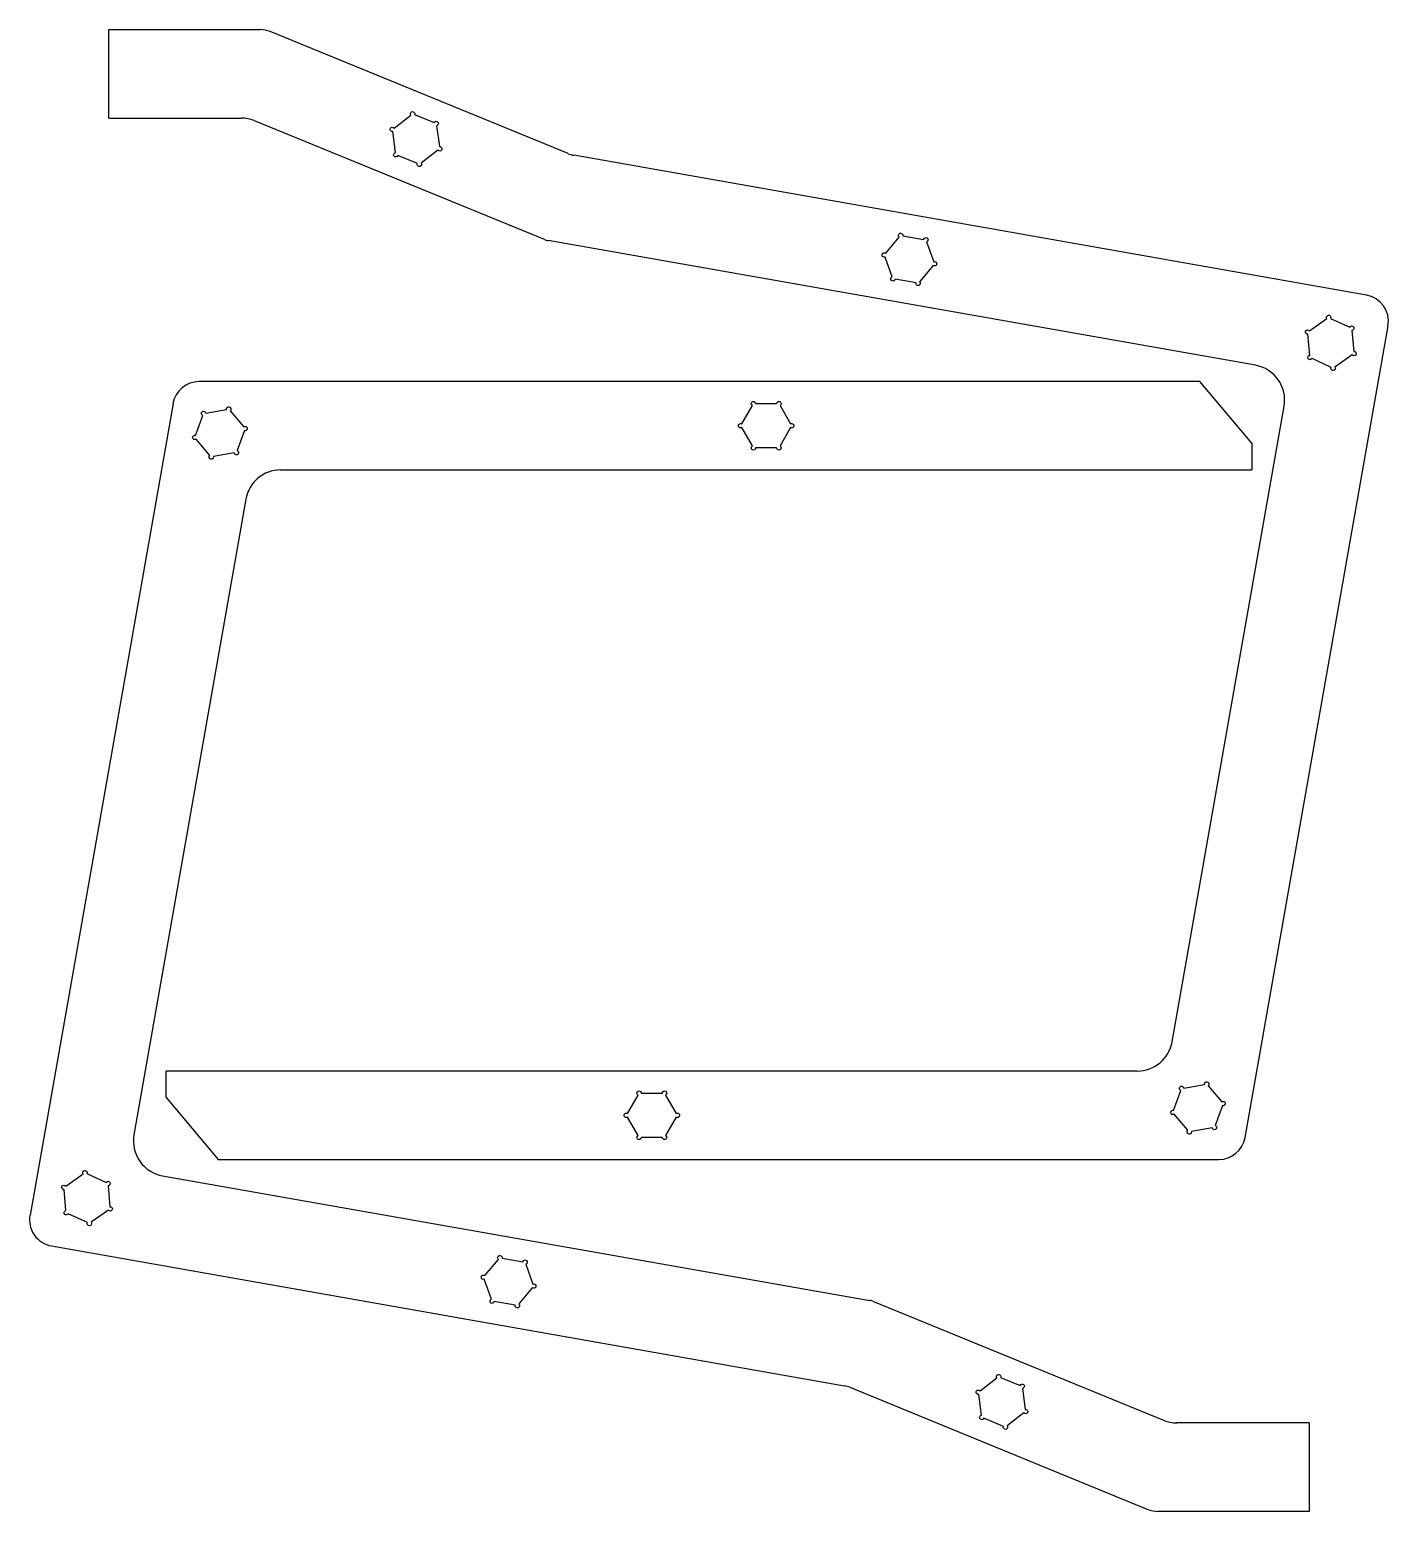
# Model space of a CAD drawing. Header units: millimetres. Extents: x -156 to -2, y 1 to 168.
import ezdxf

# ---------------------------------------------------------------- set-up
doc = ezdxf.new("R2010")
doc.units = ezdxf.units.MM
doc.layers.get('0').update_dxf_attribs({"linetype": 'CONTINUOUS'})

msp = doc.modelspace()

# ---------------------------------------------------------------- linework, layer by layer
for p, q in [((-146.6, 158.48), (-146.6, 168.48)), ((-146.6, 168.48), (-129.47, 168.48)), ((-94.62, 154.45), (-128.34, 168.25)), ((-146.6, 158.48), (-131.64, 158.48)), ((-97.31, 144.74), (-130.12, 158.18)), ((-114.32, 157.34), (-112.42, 158.81)), ((-112, 158.86), (-109.78, 157.96)), ((-109.52, 157.61), (-109.2, 155.25)), ((-114.16, 154.58), (-114.48, 156.94)), ((-111.68, 153.33), (-113.89, 154.24)), ((-109.36, 154.85), (-111.26, 153.39)), ((-4.29, 138.46), (-94, 154.27)), ((-16.86, 130.52), (-96.9, 144.63)), ((-58.69, 143.19), (-57.16, 145.02)), ((-56.76, 145.17), (-54.4, 144.75)), ((-54.07, 144.47), (-53.25, 142.23)), ((-57.95, 140.52), (-58.77, 142.76)), ((-53.32, 141.81), (-54.86, 139.97)), ((-55.26, 139.83), (-57.62, 140.24)), ((-10.73, 134.41), (-8.76, 135.79)), ((-8.34, 135.82), (-6.17, 134.81)), ((-18.03, 43.18), (-1.85, 134.98)), ((-5.93, 134.46), (-5.72, 132.08)), ((-10.7, 131.64), (-10.91, 134.02)), ((-8.28, 130.28), (-10.45, 131.29)), ((-5.9, 131.69), (-7.86, 130.32)), ((-23.14, 128.69), (-136.39, 128.67)), ((-17.27, 121.69), (-23.14, 128.69)), ((-139.34, 126.19), (-155.52, 34.39)), ((-74.98, 123.89), (-73.78, 125.97)), ((-73.41, 126.18), (-71.03, 126.18)), ((-70.65, 125.97), (-69.45, 123.89)), ((-26.28, 54), (-13.61, 125.89)), ((-136.78, 122.59), (-135.96, 124.84)), ((-135.64, 125.11), (-133.28, 125.53)), ((-132.87, 125.38), (-131.34, 123.55)), ((-131.26, 123.13), (-132.08, 120.88)), ((-73.78, 121.39), (-74.98, 123.47)), ((-69.45, 123.47), (-70.65, 121.39)), ((-135.17, 120.33), (-136.7, 122.16)), ((-71.03, 121.18), (-73.41, 121.18)), ((-17.27, 121.69), (-17.27, 118.69)), ((-132.41, 120.6), (-134.77, 120.19)), ((-127.16, 118.68), (-17.27, 118.69)), ((-131.1, 115.37), (-143.76, 43.49)), ((-30.22, 50.7), (-140.11, 50.69)), ((-140.11, 47.69), (-140.11, 50.69)), ((-24.96, 48.77), (-22.61, 49.19)), ((-22.2, 49.04), (-20.67, 47.21)), ((-140.11, 47.69), (-134.23, 40.69)), ((-87.92, 45.91), (-86.72, 47.98)), ((-86.35, 48.19), (-83.96, 48.19)), ((-83.59, 47.98), (-82.39, 45.91)), ((-26.11, 46.25), (-25.29, 48.5)), ((-86.72, 43.41), (-87.92, 45.48)), ((-82.39, 45.48), (-83.59, 43.41)), ((-24.5, 44), (-26.03, 45.83)), ((-20.59, 46.79), (-21.41, 44.54)), ((-21.74, 44.26), (-24.1, 43.85)), ((-83.96, 43.19), (-86.35, 43.19)), ((-134.23, 40.69), (-20.98, 40.7)), ((-151.48, 37.68), (-149.51, 39.06)), ((-149.09, 39.09), (-146.92, 38.08)), ((-140.52, 38.85), (-60.47, 24.75)), ((-151.45, 34.92), (-151.66, 37.29)), ((-146.67, 37.73), (-146.47, 35.35)), ((-149.03, 33.55), (-151.2, 34.56)), ((-146.65, 34.96), (-148.61, 33.59)), ((-153.09, 30.91), (-63.37, 15.11)), ((-104.05, 27.57), (-102.51, 29.4)), ((-102.11, 29.55), (-99.75, 29.13)), ((-99.42, 28.85), (-98.61, 26.61)), ((-103.3, 24.9), (-104.12, 27.14)), ((-98.68, 26.19), (-100.22, 24.35)), ((-100.62, 24.21), (-102.98, 24.62)), ((-60.06, 24.63), (-27.25, 11.2)), ((-48.01, 14.52), (-46.12, 15.99)), ((-45.69, 16.05), (-43.48, 15.14)), ((-62.76, 14.93), (-29.04, 1.12)), ((-47.85, 11.76), (-48.17, 14.12)), ((-43.22, 14.8), (-42.9, 12.43)), ((-43.06, 12.03), (-44.95, 10.57)), ((-45.37, 10.51), (-47.59, 11.42)), ((-10.77, 10.9), (-25.74, 10.9)), ((-10.77, 10.9), (-10.77, 0.9)), ((-10.77, 0.9), (-27.9, 0.9))]:
    msp.add_line(p, q)
for centre, radius, start, end in [((-129.47, 165.48), 3, 67.7335, 90.0063), ((-131.64, 154.48), 4, 67.7335, 90.0063), ((-93.48, 157.22), 3, 247.7335, 260.0063), ((-96.55, 146.59), 2, 247.7335, 260.0063), ((-4.81, 135.51), 3, -9.9937, 80.0063), ((-17.55, 126.58), 4, -9.9937, 80.0063), ((-136.39, 125.67), 3, 90.0063, 170.0063), ((-127.16, 114.68), 4, 90.0063, 170.0063), ((-30.22, 54.7), 4, 270.0063, 350.0063), ((-139.82, 42.79), 4, 170.0063, 260.0063), ((-20.98, 43.7), 3, 270.0063, 350.0063), ((-152.57, 33.87), 3, 170.0063, 260.0063), ((-60.82, 22.78), 2, 67.7335, 80.0063), ((-63.89, 12.15), 3, 67.7335, 80.0063), ((-25.74, 14.9), 4, 247.7335, 270.0063), ((-27.9, 3.9), 3, 247.7335, 270.0063)]:
    msp.add_arc(centre, radius, start, end)
for points, knots in [([(-112.42, 158.81), (-112.45, 158.84), (-112.47, 158.88), (-112.47, 158.92), (-112.49, 159.06), (-112.4, 159.19), (-112.26, 159.2), (-112.12, 159.22), (-112, 159.13), (-111.98, 158.99), (-111.97, 158.94), (-111.98, 158.9), (-112, 158.86)], [10, 10, 10, 10, 11, 11, 11, 12, 12, 12, 13, 13, 13, 14, 14, 14, 14]), ([(-109.78, 157.96), (-109.75, 158.04), (-109.68, 158.1), (-109.59, 158.11), (-109.45, 158.13), (-109.33, 158.03), (-109.29, 157.76), (-109.39, 157.63), (-109.52, 157.61)], [15, 15, 15, 15, 16, 16, 16, 17, 17, 18, 18, 18, 18]), ([(-114.48, 156.94), (-114.61, 156.92), (-114.74, 157.02), (-114.78, 157.29), (-114.68, 157.42), (-114.54, 157.44), (-114.45, 157.45), (-114.37, 157.41), (-114.32, 157.34)], [6, 6, 6, 6, 7, 7, 8, 8, 8, 9, 9, 9, 9]), ([(-113.89, 154.24), (-113.93, 154.16), (-114, 154.09), (-114.09, 154.08), (-114.22, 154.06), (-114.35, 154.16), (-114.37, 154.3), (-114.39, 154.43), (-114.29, 154.56), (-114.16, 154.58)], [2, 2, 2, 2, 3, 3, 3, 4, 4, 4, 5, 5, 5, 5]), ([(-109.2, 155.25), (-109.06, 155.27), (-108.94, 155.17), (-108.92, 155.04), (-108.9, 154.9), (-109, 154.77), (-109.13, 154.75), (-109.22, 154.74), (-109.31, 154.78), (-109.36, 154.85)], [19, 19, 19, 19, 20, 20, 20, 21, 21, 21, 22, 22, 22, 22]), ([(-111.26, 153.39), (-111.23, 153.35), (-111.21, 153.31), (-111.2, 153.27), (-111.18, 153.13), (-111.28, 153.01), (-111.42, 152.99), (-111.55, 152.97), (-111.68, 153.06), (-111.7, 153.2)], [23, 23, 23, 23, 24, 24, 24, 25, 25, 25, 26, 26, 26, 26]), ([(-57.16, 145.02), (-57.19, 145.05), (-57.22, 145.08), (-57.23, 145.12), (-57.28, 145.25), (-57.21, 145.4), (-57.08, 145.44), (-56.95, 145.49), (-56.81, 145.42), (-56.76, 145.29), (-56.75, 145.25), (-56.75, 145.21), (-56.76, 145.17)], [10, 10, 10, 10, 11, 11, 11, 12, 12, 12, 13, 13, 13, 14, 14, 14, 14]), ([(-54.4, 144.75), (-54.38, 144.84), (-54.33, 144.91), (-54.24, 144.94), (-54.11, 144.99), (-53.97, 144.92), (-53.87, 144.66), (-53.94, 144.52), (-54.07, 144.47)], [15, 15, 15, 15, 16, 16, 16, 17, 17, 18, 18, 18, 18]), ([(-58.77, 142.76), (-58.9, 142.72), (-59.04, 142.78), (-59.13, 143.04), (-59.07, 143.19), (-58.94, 143.23), (-58.85, 143.26), (-58.76, 143.24), (-58.69, 143.19)], [6, 6, 6, 6, 7, 7, 8, 8, 8, 9, 9, 9, 9]), ([(-53.25, 142.23), (-53.12, 142.28), (-52.98, 142.21), (-52.93, 142.08), (-52.88, 141.95), (-52.95, 141.81), (-53.08, 141.76), (-53.17, 141.73), (-53.26, 141.75), (-53.32, 141.81)], [19, 19, 19, 19, 20, 20, 20, 21, 21, 21, 22, 22, 22, 22]), ([(-57.62, 140.24), (-57.64, 140.16), (-57.69, 140.08), (-57.78, 140.05), (-57.91, 140), (-58.05, 140.07), (-58.1, 140.2), (-58.15, 140.33), (-58.08, 140.47), (-57.95, 140.52)], [2, 2, 2, 2, 3, 3, 3, 4, 4, 4, 5, 5, 5, 5]), ([(-54.86, 139.97), (-54.83, 139.95), (-54.8, 139.91), (-54.79, 139.87), (-54.74, 139.74), (-54.81, 139.6), (-54.94, 139.55), (-55.07, 139.5), (-55.21, 139.57), (-55.26, 139.7)], [23, 23, 23, 23, 24, 24, 24, 25, 25, 25, 26, 26, 26, 26]), ([(-8.76, 135.79), (-8.79, 135.82), (-8.81, 135.86), (-8.81, 135.9), (-8.82, 136.04), (-8.72, 136.16), (-8.58, 136.18), (-8.45, 136.19), (-8.33, 136.09), (-8.31, 135.95)], [23, 23, 23, 23, 24, 24, 24, 25, 25, 25, 26, 26, 26, 26]), ([(-10.91, 134.02), (-11.04, 134.01), (-11.16, 134.11), (-11.18, 134.25), (-11.19, 134.39), (-11.09, 134.51), (-10.95, 134.52), (-10.86, 134.53), (-10.78, 134.48), (-10.73, 134.41)], [19, 19, 19, 19, 20, 20, 20, 21, 21, 21, 22, 22, 22, 22]), ([(-6.17, 134.81), (-6.13, 134.89), (-6.06, 134.95), (-5.97, 134.96), (-5.83, 134.97), (-5.71, 134.87), (-5.7, 134.73), (-5.69, 134.59), (-5.79, 134.47), (-5.93, 134.46)], [2, 2, 2, 2, 3, 3, 3, 4, 4, 4, 5, 5, 5, 5]), ([(-10.45, 131.29), (-10.49, 131.21), (-10.56, 131.15), (-10.65, 131.15), (-10.79, 131.13), (-10.91, 131.24), (-10.94, 131.51), (-10.84, 131.63), (-10.7, 131.64)], [15, 15, 15, 15, 16, 16, 16, 17, 17, 18, 18, 18, 18]), ([(-5.72, 132.08), (-5.58, 132.09), (-5.46, 131.99), (-5.43, 131.72), (-5.54, 131.59), (-5.67, 131.58), (-5.77, 131.57), (-5.85, 131.62), (-5.9, 131.69)], [6, 6, 6, 6, 7, 7, 8, 8, 8, 9, 9, 9, 9]), ([(-7.86, 130.32), (-7.83, 130.28), (-7.81, 130.24), (-7.81, 130.2), (-7.8, 130.06), (-7.9, 129.94), (-8.04, 129.93), (-8.18, 129.91), (-8.3, 130.02), (-8.31, 130.15), (-8.31, 130.2), (-8.3, 130.24), (-8.28, 130.28)], [10, 10, 10, 10, 11, 11, 11, 12, 12, 12, 13, 13, 13, 14, 14, 14, 14]), ([(-133.28, 125.53), (-133.29, 125.61), (-133.27, 125.7), (-133.2, 125.76), (-133.09, 125.85), (-132.93, 125.83), (-132.84, 125.73), (-132.75, 125.62), (-132.77, 125.47), (-132.87, 125.38)], [2, 2, 2, 2, 3, 3, 3, 4, 4, 4, 5, 5, 5, 5]), ([(-73.78, 125.97), (-73.86, 126.01), (-73.91, 126.09), (-73.91, 126.18), (-73.91, 126.32), (-73.8, 126.43), (-73.66, 126.43), (-73.52, 126.43), (-73.41, 126.32), (-73.41, 126.18)], [2, 2, 2, 2, 3, 3, 3, 4, 4, 4, 5, 5, 5, 5]), ([(-71.03, 126.18), (-71.03, 126.32), (-70.91, 126.43), (-70.64, 126.43), (-70.53, 126.32), (-70.53, 126.18), (-70.53, 126.09), (-70.58, 126.01), (-70.65, 125.97)], [6, 6, 6, 6, 7, 7, 8, 8, 8, 9, 9, 9, 9]), ([(-135.96, 124.84), (-136, 124.85), (-136.04, 124.87), (-136.07, 124.91), (-136.16, 125.01), (-136.14, 125.17), (-136.04, 125.26), (-135.93, 125.35), (-135.77, 125.33), (-135.69, 125.23)], [23, 23, 23, 23, 24, 24, 24, 25, 25, 25, 26, 26, 26, 26]), ([(-136.7, 122.16), (-136.81, 122.07), (-136.97, 122.09), (-137.06, 122.19), (-137.15, 122.3), (-137.13, 122.46), (-137.03, 122.55), (-136.95, 122.61), (-136.86, 122.61), (-136.78, 122.59)], [19, 19, 19, 19, 20, 20, 20, 21, 21, 21, 22, 22, 22, 22]), ([(-131.34, 123.55), (-131.23, 123.64), (-131.08, 123.62), (-130.9, 123.41), (-130.91, 123.25), (-131.02, 123.17), (-131.09, 123.11), (-131.18, 123.1), (-131.26, 123.13)], [6, 6, 6, 6, 7, 7, 8, 8, 8, 9, 9, 9, 9]), ([(-74.98, 123.47), (-75.02, 123.45), (-75.06, 123.43), (-75.11, 123.43), (-75.24, 123.43), (-75.36, 123.54), (-75.36, 123.68), (-75.36, 123.82), (-75.24, 123.93), (-75.11, 123.93)], [23, 23, 23, 23, 24, 24, 24, 25, 25, 25, 26, 26, 26, 26]), ([(-69.45, 123.89), (-69.42, 123.92), (-69.38, 123.93), (-69.33, 123.93), (-69.19, 123.93), (-69.08, 123.82), (-69.08, 123.68), (-69.08, 123.54), (-69.19, 123.43), (-69.33, 123.43), (-69.38, 123.43), (-69.42, 123.45), (-69.45, 123.47)], [10, 10, 10, 10, 11, 11, 11, 12, 12, 12, 13, 13, 13, 14, 14, 14, 14]), ([(-132.08, 120.88), (-132.04, 120.86), (-132, 120.84), (-131.98, 120.8), (-131.89, 120.7), (-131.9, 120.54), (-132.01, 120.45), (-132.11, 120.36), (-132.27, 120.38), (-132.36, 120.48), (-132.39, 120.52), (-132.4, 120.56), (-132.41, 120.6)], [10, 10, 10, 10, 11, 11, 11, 12, 12, 12, 13, 13, 13, 14, 14, 14, 14]), ([(-73.41, 121.18), (-73.41, 121.04), (-73.52, 120.93), (-73.66, 120.93), (-73.8, 120.93), (-73.91, 121.04), (-73.91, 121.18), (-73.91, 121.27), (-73.86, 121.35), (-73.78, 121.39)], [19, 19, 19, 19, 20, 20, 20, 21, 21, 21, 22, 22, 22, 22]), ([(-70.65, 121.39), (-70.58, 121.35), (-70.53, 121.27), (-70.53, 121.18), (-70.53, 121.04), (-70.64, 120.93), (-70.91, 120.93), (-71.03, 121.04), (-71.03, 121.18)], [15, 15, 15, 15, 16, 16, 16, 17, 17, 18, 18, 18, 18]), ([(-134.77, 120.19), (-134.75, 120.1), (-134.78, 120.01), (-134.85, 119.95), (-134.95, 119.86), (-135.11, 119.88), (-135.29, 120.09), (-135.28, 120.25), (-135.17, 120.33)], [15, 15, 15, 15, 16, 16, 16, 17, 17, 18, 18, 18, 18]), ([(-25.29, 48.5), (-25.33, 48.51), (-25.37, 48.53), (-25.4, 48.57), (-25.49, 48.67), (-25.47, 48.83), (-25.37, 48.92), (-25.26, 49.01), (-25.1, 49), (-25.01, 48.89), (-24.99, 48.86), (-24.97, 48.81), (-24.96, 48.77)], [10, 10, 10, 10, 11, 11, 11, 12, 12, 12, 13, 13, 13, 14, 14, 14, 14]), ([(-22.61, 49.19), (-22.62, 49.27), (-22.59, 49.36), (-22.52, 49.42), (-22.42, 49.51), (-22.26, 49.5), (-22.08, 49.29), (-22.1, 49.13), (-22.2, 49.04)], [15, 15, 15, 15, 16, 16, 16, 17, 17, 18, 18, 18, 18]), ([(-86.72, 47.98), (-86.79, 48.02), (-86.85, 48.1), (-86.85, 48.19), (-86.85, 48.33), (-86.74, 48.44), (-86.46, 48.44), (-86.35, 48.33), (-86.35, 48.19)], [15, 15, 15, 15, 16, 16, 16, 17, 17, 18, 18, 18, 18]), ([(-83.96, 48.19), (-83.96, 48.33), (-83.85, 48.44), (-83.71, 48.44), (-83.57, 48.44), (-83.46, 48.33), (-83.46, 48.19), (-83.46, 48.1), (-83.51, 48.02), (-83.59, 47.98)], [19, 19, 19, 19, 20, 20, 20, 21, 21, 21, 22, 22, 22, 22]), ([(-20.67, 47.21), (-20.56, 47.3), (-20.4, 47.29), (-20.32, 47.18), (-20.23, 47.07), (-20.24, 46.92), (-20.35, 46.83), (-20.42, 46.77), (-20.51, 46.76), (-20.59, 46.79)], [19, 19, 19, 19, 20, 20, 20, 21, 21, 21, 22, 22, 22, 22]), ([(-87.92, 45.48), (-87.95, 45.46), (-88, 45.44), (-88.04, 45.44), (-88.18, 45.44), (-88.29, 45.55), (-88.29, 45.69), (-88.29, 45.83), (-88.18, 45.94), (-88.04, 45.94), (-88, 45.94), (-87.95, 45.93), (-87.92, 45.91)], [10, 10, 10, 10, 11, 11, 11, 12, 12, 12, 13, 13, 13, 14, 14, 14, 14]), ([(-82.39, 45.91), (-82.35, 45.93), (-82.31, 45.94), (-82.27, 45.94), (-82.13, 45.94), (-82.02, 45.83), (-82.02, 45.69), (-82.02, 45.55), (-82.13, 45.44), (-82.27, 45.44)], [23, 23, 23, 23, 24, 24, 24, 25, 25, 25, 26, 26, 26, 26]), ([(-26.03, 45.83), (-26.14, 45.74), (-26.3, 45.75), (-26.47, 45.96), (-26.46, 46.12), (-26.35, 46.21), (-26.28, 46.27), (-26.19, 46.28), (-26.11, 46.25)], [6, 6, 6, 6, 7, 7, 8, 8, 8, 9, 9, 9, 9]), ([(-24.1, 43.85), (-24.08, 43.76), (-24.11, 43.67), (-24.18, 43.61), (-24.28, 43.53), (-24.44, 43.54), (-24.53, 43.64), (-24.62, 43.75), (-24.6, 43.91), (-24.5, 44)], [2, 2, 2, 2, 3, 3, 3, 4, 4, 4, 5, 5, 5, 5]), ([(-21.41, 44.54), (-21.37, 44.52), (-21.33, 44.5), (-21.3, 44.47), (-21.21, 44.36), (-21.23, 44.2), (-21.33, 44.12), (-21.44, 44.03), (-21.6, 44.04), (-21.69, 44.15)], [23, 23, 23, 23, 24, 24, 24, 25, 25, 25, 26, 26, 26, 26]), ([(-86.35, 43.19), (-86.35, 43.05), (-86.46, 42.94), (-86.74, 42.94), (-86.85, 43.05), (-86.85, 43.19), (-86.85, 43.28), (-86.79, 43.36), (-86.72, 43.41)], [6, 6, 6, 6, 7, 7, 8, 8, 8, 9, 9, 9, 9]), ([(-83.59, 43.41), (-83.51, 43.36), (-83.46, 43.28), (-83.46, 43.19), (-83.46, 43.05), (-83.57, 42.94), (-83.71, 42.94), (-83.85, 42.94), (-83.96, 43.05), (-83.96, 43.19)], [2, 2, 2, 2, 3, 3, 3, 4, 4, 4, 5, 5, 5, 5]), ([(-149.51, 39.06), (-149.54, 39.09), (-149.56, 39.13), (-149.56, 39.18), (-149.57, 39.31), (-149.47, 39.44), (-149.33, 39.45), (-149.2, 39.46), (-149.08, 39.36), (-149.06, 39.22), (-149.06, 39.17), (-149.07, 39.13), (-149.09, 39.09)], [10, 10, 10, 10, 11, 11, 11, 12, 12, 12, 13, 13, 13, 14, 14, 14, 14]), ([(-151.66, 37.29), (-151.79, 37.28), (-151.91, 37.38), (-151.94, 37.66), (-151.84, 37.78), (-151.7, 37.79), (-151.61, 37.8), (-151.53, 37.75), (-151.48, 37.68)], [6, 6, 6, 6, 7, 7, 8, 8, 8, 9, 9, 9, 9]), ([(-146.92, 38.08), (-146.88, 38.16), (-146.81, 38.22), (-146.72, 38.23), (-146.58, 38.24), (-146.46, 38.14), (-146.44, 37.86), (-146.54, 37.74), (-146.67, 37.73)], [15, 15, 15, 15, 16, 16, 16, 17, 17, 18, 18, 18, 18]), ([(-146.47, 35.35), (-146.33, 35.36), (-146.21, 35.26), (-146.2, 35.12), (-146.18, 34.99), (-146.29, 34.87), (-146.42, 34.85), (-146.51, 34.85), (-146.6, 34.89), (-146.65, 34.96)], [19, 19, 19, 19, 20, 20, 20, 21, 21, 21, 22, 22, 22, 22]), ([(-151.2, 34.56), (-151.24, 34.49), (-151.31, 34.43), (-151.4, 34.42), (-151.54, 34.41), (-151.66, 34.51), (-151.67, 34.65), (-151.69, 34.78), (-151.58, 34.9), (-151.45, 34.92)], [2, 2, 2, 2, 3, 3, 3, 4, 4, 4, 5, 5, 5, 5]), ([(-148.61, 33.59), (-148.58, 33.55), (-148.56, 33.51), (-148.56, 33.47), (-148.55, 33.33), (-148.65, 33.21), (-148.79, 33.2), (-148.93, 33.19), (-149.05, 33.29), (-149.06, 33.43)], [23, 23, 23, 23, 24, 24, 24, 25, 25, 25, 26, 26, 26, 26]), ([(-102.51, 29.4), (-102.54, 29.43), (-102.57, 29.46), (-102.59, 29.5), (-102.63, 29.63), (-102.57, 29.78), (-102.44, 29.82), (-102.31, 29.87), (-102.16, 29.8), (-102.12, 29.67)], [23, 23, 23, 23, 24, 24, 24, 25, 25, 25, 26, 26, 26, 26]), ([(-99.75, 29.13), (-99.73, 29.22), (-99.68, 29.29), (-99.59, 29.32), (-99.46, 29.37), (-99.32, 29.3), (-99.27, 29.17), (-99.23, 29.04), (-99.29, 28.9), (-99.42, 28.85)], [2, 2, 2, 2, 3, 3, 3, 4, 4, 4, 5, 5, 5, 5]), ([(-104.12, 27.14), (-104.25, 27.1), (-104.39, 27.16), (-104.44, 27.29), (-104.49, 27.42), (-104.42, 27.57), (-104.29, 27.61), (-104.2, 27.64), (-104.11, 27.62), (-104.05, 27.57)], [19, 19, 19, 19, 20, 20, 20, 21, 21, 21, 22, 22, 22, 22]), ([(-98.61, 26.61), (-98.48, 26.66), (-98.33, 26.59), (-98.24, 26.33), (-98.3, 26.19), (-98.43, 26.14), (-98.52, 26.11), (-98.61, 26.13), (-98.68, 26.19)], [6, 6, 6, 6, 7, 7, 8, 8, 8, 9, 9, 9, 9]), ([(-102.98, 24.62), (-102.99, 24.54), (-103.05, 24.46), (-103.13, 24.43), (-103.26, 24.38), (-103.41, 24.45), (-103.5, 24.71), (-103.43, 24.85), (-103.3, 24.9)], [15, 15, 15, 15, 16, 16, 16, 17, 17, 18, 18, 18, 18]), ([(-100.22, 24.35), (-100.18, 24.33), (-100.16, 24.29), (-100.14, 24.25), (-100.09, 24.12), (-100.16, 23.98), (-100.29, 23.93), (-100.42, 23.88), (-100.56, 23.95), (-100.61, 24.08), (-100.63, 24.12), (-100.62, 24.17), (-100.62, 24.21)], [10, 10, 10, 10, 11, 11, 11, 12, 12, 12, 13, 13, 13, 14, 14, 14, 14]), ([(-46.12, 15.99), (-46.14, 16.02), (-46.16, 16.06), (-46.17, 16.1), (-46.19, 16.24), (-46.09, 16.37), (-45.96, 16.39), (-45.82, 16.4), (-45.69, 16.31), (-45.67, 16.17)], [23, 23, 23, 23, 24, 24, 24, 25, 25, 25, 26, 26, 26, 26]), ([(-43.48, 15.14), (-43.45, 15.22), (-43.38, 15.28), (-43.28, 15.29), (-43.15, 15.31), (-43.02, 15.22), (-43, 15.08), (-42.98, 14.94), (-43.08, 14.82), (-43.22, 14.8)], [2, 2, 2, 2, 3, 3, 3, 4, 4, 4, 5, 5, 5, 5]), ([(-48.17, 14.12), (-48.31, 14.11), (-48.43, 14.2), (-48.45, 14.34), (-48.47, 14.48), (-48.38, 14.6), (-48.24, 14.62), (-48.15, 14.63), (-48.06, 14.59), (-48.01, 14.52)], [19, 19, 19, 19, 20, 20, 20, 21, 21, 21, 22, 22, 22, 22]), ([(-47.59, 11.42), (-47.62, 11.34), (-47.69, 11.28), (-47.78, 11.26), (-47.92, 11.25), (-48.05, 11.34), (-48.08, 11.61), (-47.99, 11.74), (-47.85, 11.76)], [15, 15, 15, 15, 16, 16, 16, 17, 17, 18, 18, 18, 18]), ([(-42.9, 12.43), (-42.76, 12.45), (-42.63, 12.35), (-42.6, 12.08), (-42.69, 11.96), (-42.83, 11.94), (-42.92, 11.92), (-43, 11.97), (-43.06, 12.03)], [6, 6, 6, 6, 7, 7, 8, 8, 8, 9, 9, 9, 9]), ([(-44.95, 10.57), (-44.92, 10.53), (-44.9, 10.5), (-44.9, 10.45), (-44.88, 10.31), (-44.98, 10.19), (-45.11, 10.17), (-45.25, 10.15), (-45.37, 10.25), (-45.39, 10.38), (-45.4, 10.43), (-45.39, 10.47), (-45.37, 10.51)], [10, 10, 10, 10, 11, 11, 11, 12, 12, 12, 13, 13, 13, 14, 14, 14, 14])]:
    msp.add_open_spline(points, degree=3, knots=knots)
for points in [[(-111.7, 153.2), (-111.7, 153.25), (-111.69, 153.29), (-111.68, 153.33)], [(-55.26, 139.7), (-55.27, 139.74), (-55.27, 139.79), (-55.26, 139.83)], [(-8.31, 135.95), (-8.31, 135.9), (-8.32, 135.86), (-8.34, 135.82)], [(-135.69, 125.23), (-135.66, 125.19), (-135.64, 125.15), (-135.64, 125.11)], [(-75.11, 123.93), (-75.06, 123.93), (-75.02, 123.92), (-74.98, 123.89)], [(-82.27, 45.44), (-82.31, 45.44), (-82.35, 45.46), (-82.39, 45.48)], [(-21.69, 44.15), (-21.72, 44.18), (-21.73, 44.22), (-21.74, 44.26)], [(-149.06, 33.43), (-149.06, 33.47), (-149.05, 33.51), (-149.03, 33.55)], [(-102.12, 29.67), (-102.1, 29.63), (-102.1, 29.59), (-102.11, 29.55)], [(-45.67, 16.17), (-45.67, 16.13), (-45.68, 16.08), (-45.69, 16.05)]]:
    msp.add_open_spline(points, degree=3)

doc.saveas('drawing.dxf')
